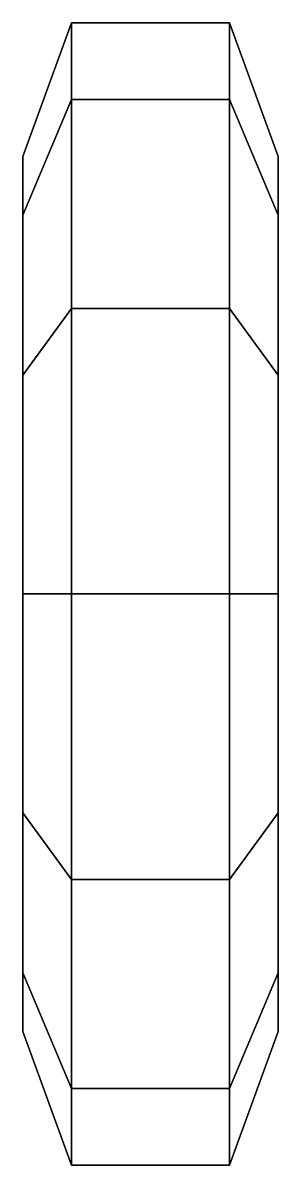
# Model space of a CAD drawing. Extents: x -0.89 to 0.89, y 1.34 to 2.28.
# Drawn here: x -0.89 to -0.68, y 1.34 to 2.28 of the extents above.
import ezdxf

# ---------------------------------------------------------------- set-up
doc = ezdxf.new("R2010")
doc.units = 0
doc.layers.add('WHEELS', color=2, linetype='CONTINUOUS')

msp = doc.modelspace()

# ---------------------------------------------------------------- linework, layer by layer
at = {"layer": 'WHEELS'}
for points in [[(-0.85, 2.21703, 1.235), (-0.85, 2.28, 1), (-0.89, 2.17, 1), (-0.89, 2.12177, 1.18)], [(-0.85, 2.28, 1), (-0.85, 2.21703, 0.765), (-0.89, 2.12177, 0.82), (-0.89, 2.17, 1)], [(-0.72, 2.21703, 1.235), (-0.72, 2.28, 1), (-0.85, 2.28, 1), (-0.85, 2.21703, 1.235)], [(-0.72, 2.28, 1), (-0.72, 2.21703, 0.765), (-0.85, 2.21703, 0.765), (-0.85, 2.28, 1)], [(-0.72, 2.28, 1), (-0.72, 2.21703, 1.235), (-0.68, 2.12177, 1.18), (-0.68, 2.17, 1)], [(-0.72, 2.21703, 0.765), (-0.72, 2.28, 1), (-0.68, 2.17, 1), (-0.68, 2.12177, 0.82)], [(-0.85, 2.21703, 0.765), (-0.85, 2.045, 0.59297), (-0.89, 1.99, 0.68823), (-0.89, 2.12177, 0.82)], [(-0.85, 2.045, 1.40703), (-0.85, 2.21703, 1.235), (-0.89, 2.12177, 1.18), (-0.89, 1.99, 1.31177)], [(-0.72, 2.21703, 0.765), (-0.72, 2.045, 0.59297), (-0.85, 2.045, 0.59297), (-0.85, 2.21703, 0.765)], [(-0.72, 2.045, 1.40703), (-0.72, 2.21703, 1.235), (-0.85, 2.21703, 1.235), (-0.85, 2.045, 1.40703)], [(-0.72, 2.045, 0.59297), (-0.72, 2.21703, 0.765), (-0.68, 2.12177, 0.82), (-0.68, 1.99, 0.68823)], [(-0.72, 2.21703, 1.235), (-0.72, 2.045, 1.40703), (-0.68, 1.99, 1.31177), (-0.68, 2.12177, 1.18)], [(-0.89, 1.49823, 1.18), (-0.89, 2.17, 1), (-0.89, 2.12177, 0.82), (-0.89, 1.45, 1)], [(-0.89, 1.63, 1.31177), (-0.89, 2.12177, 1.18), (-0.89, 2.17, 1), (-0.89, 1.49823, 1.18)], [(-0.68, 2.12177, 1.18), (-0.68, 1.45, 1), (-0.68, 1.49823, 0.82), (-0.68, 2.17, 1)], [(-0.68, 2.17, 1), (-0.68, 1.49823, 0.82), (-0.68, 1.63, 0.68823), (-0.68, 2.12177, 0.82)], [(-0.89, 1.45, 1), (-0.89, 2.12177, 0.82), (-0.89, 1.99, 0.68823), (-0.89, 1.49823, 0.82)], [(-0.89, 1.81, 1.36), (-0.89, 1.99, 1.31177), (-0.89, 2.12177, 1.18), (-0.89, 1.63, 1.31177)], [(-0.68, 1.99, 1.31177), (-0.68, 1.49823, 1.18), (-0.68, 1.45, 1), (-0.68, 2.12177, 1.18)], [(-0.68, 2.12177, 0.82), (-0.68, 1.63, 0.68823), (-0.68, 1.81, 0.64), (-0.68, 1.99, 0.68823)], [(-0.85, 2.045, 0.59297), (-0.85, 1.81, 0.53), (-0.89, 1.81, 0.64), (-0.89, 1.99, 0.68823)], [(-0.85, 1.81, 1.47), (-0.85, 2.045, 1.40703), (-0.89, 1.99, 1.31177), (-0.89, 1.81, 1.36)], [(-0.72, 2.045, 0.59297), (-0.72, 1.81, 0.53), (-0.85, 1.81, 0.53), (-0.85, 2.045, 0.59297)], [(-0.72, 1.81, 1.47), (-0.72, 2.045, 1.40703), (-0.85, 2.045, 1.40703), (-0.85, 1.81, 1.47)], [(-0.72, 1.81, 0.53), (-0.72, 2.045, 0.59297), (-0.68, 1.99, 0.68823), (-0.68, 1.81, 0.64)], [(-0.72, 2.045, 1.40703), (-0.72, 1.81, 1.47), (-0.68, 1.81, 1.36), (-0.68, 1.99, 1.31177)], [(-0.89, 1.49823, 0.82), (-0.89, 1.99, 0.68823), (-0.89, 1.81, 0.64), (-0.89, 1.63, 0.68823)], [(-0.68, 1.81, 1.36), (-0.68, 1.63, 1.31177), (-0.68, 1.49823, 1.18), (-0.68, 1.99, 1.31177)], [(-0.85, 1.81, 0.53), (-0.85, 1.575, 0.59297), (-0.89, 1.63, 0.68823), (-0.89, 1.81, 0.64)], [(-0.85, 1.575, 1.40703), (-0.85, 1.81, 1.47), (-0.89, 1.81, 1.36), (-0.89, 1.63, 1.31177)], [(-0.72, 1.81, 0.53), (-0.72, 1.575, 0.59297), (-0.85, 1.575, 0.59297), (-0.85, 1.81, 0.53)], [(-0.72, 1.575, 1.40703), (-0.72, 1.81, 1.47), (-0.85, 1.81, 1.47), (-0.85, 1.575, 1.40703)], [(-0.72, 1.575, 0.59297), (-0.72, 1.81, 0.53), (-0.68, 1.81, 0.64), (-0.68, 1.63, 0.68823)], [(-0.72, 1.81, 1.47), (-0.72, 1.575, 1.40703), (-0.68, 1.63, 1.31177), (-0.68, 1.81, 1.36)], [(-0.85, 1.575, 0.59297), (-0.85, 1.40297, 0.765), (-0.89, 1.49823, 0.82), (-0.89, 1.63, 0.68823)], [(-0.85, 1.40297, 1.235), (-0.85, 1.575, 1.40703), (-0.89, 1.63, 1.31177), (-0.89, 1.49823, 1.18)], [(-0.72, 1.40297, 0.765), (-0.72, 1.575, 0.59297), (-0.68, 1.63, 0.68823), (-0.68, 1.49823, 0.82)], [(-0.72, 1.575, 1.40703), (-0.72, 1.40297, 1.235), (-0.68, 1.49823, 1.18), (-0.68, 1.63, 1.31177)], [(-0.72, 1.575, 0.59297), (-0.72, 1.40297, 0.765), (-0.85, 1.40297, 0.765), (-0.85, 1.575, 0.59297)], [(-0.72, 1.40297, 1.235), (-0.72, 1.575, 1.40703), (-0.85, 1.575, 1.40703), (-0.85, 1.40297, 1.235)], [(-0.85, 1.34, 1), (-0.85, 1.40297, 1.235), (-0.89, 1.49823, 1.18), (-0.89, 1.45, 1)], [(-0.85, 1.40297, 0.765), (-0.85, 1.34, 1), (-0.89, 1.45, 1), (-0.89, 1.49823, 0.82)], [(-0.72, 1.40297, 1.235), (-0.72, 1.34, 1), (-0.68, 1.45, 1), (-0.68, 1.49823, 1.18)], [(-0.72, 1.34, 1), (-0.72, 1.40297, 0.765), (-0.68, 1.49823, 0.82), (-0.68, 1.45, 1)], [(-0.72, 1.34, 1), (-0.72, 1.40297, 1.235), (-0.85, 1.40297, 1.235), (-0.85, 1.34, 1)], [(-0.72, 1.40297, 0.765), (-0.72, 1.34, 1), (-0.85, 1.34, 1), (-0.85, 1.40297, 0.765)]]:
    msp.add_3dface(points, dxfattribs=at)

doc.saveas('drawing.dxf')
